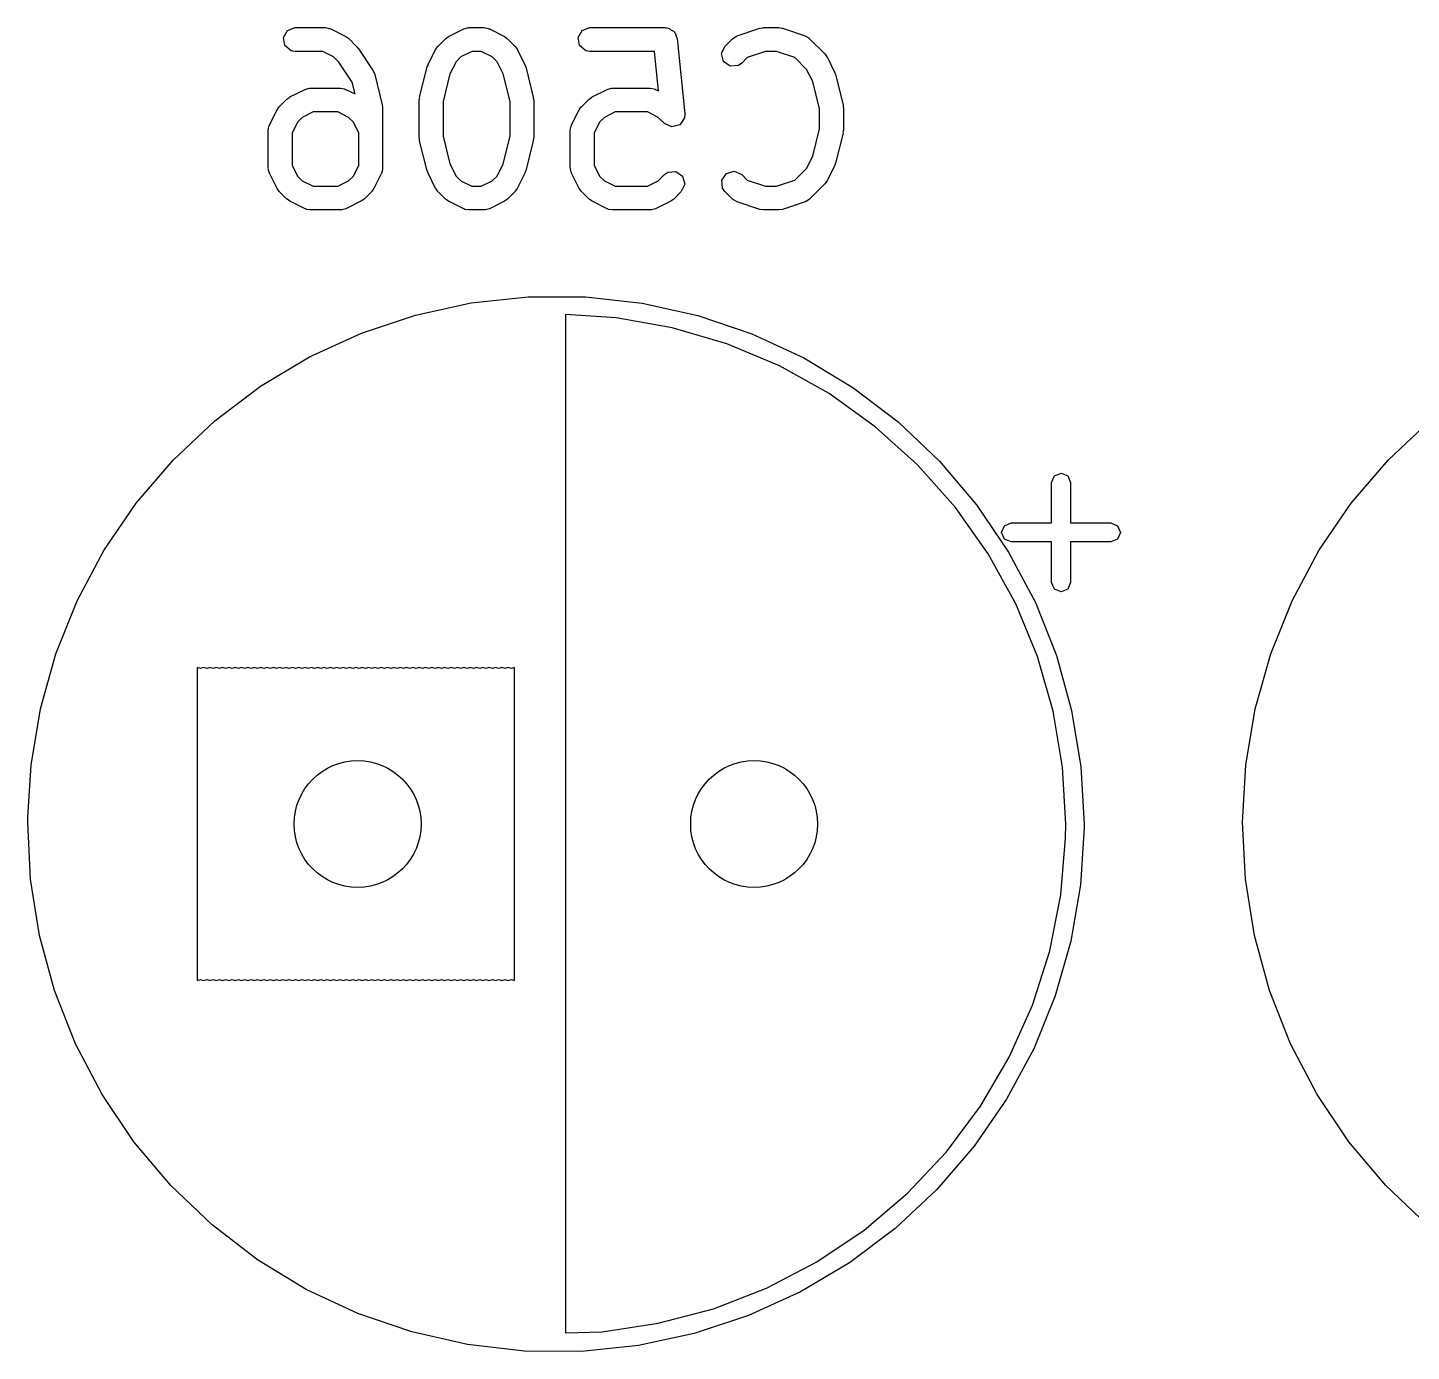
# Model space of a CAD drawing. Extents: x 88 to 206, y -135 to -60.
# Drawn here: x 113.2 to 121.92, y -117.17 to -108.83 of the extents above; entities that cross this region are included whole.
import ezdxf

# ---------------------------------------------------------------- set-up
doc = ezdxf.new("R2010")
doc.units = 0
doc.layers.add('BLACK', color=7, linetype='CONTINUOUS')

msp = doc.modelspace()

# ---------------------------------------------------------------- linework, layer by layer
at = {"layer": 'BLACK', "linetype": 'CONTINUOUS'}
for p, q in [((114.813, -108.887), (114.839, -108.843)), ((114.839, -108.843), (114.887, -108.825)), ((114.887, -108.825), (115.077, -108.825)), ((115.077, -108.825), (115.103, -108.83)), ((115.103, -108.83), (115.107, -108.833)), ((115.107, -108.833), (115.111, -108.833)), ((115.111, -108.833), (115.206, -108.881)), ((115.853, -108.881), (115.949, -108.833)), ((115.949, -108.833), (115.974, -108.826)), ((115.974, -108.826), (115.978, -108.827)), ((115.978, -108.827), (115.982, -108.825)), ((115.982, -108.825), (116.077, -108.825)), ((116.077, -108.825), (116.103, -108.83)), ((116.103, -108.83), (116.107, -108.833)), ((116.107, -108.833), (116.111, -108.833)), ((116.111, -108.833), (116.206, -108.881)), ((116.67, -108.887), (116.696, -108.843)), ((116.696, -108.843), (116.744, -108.825)), ((116.744, -108.825), (117.22, -108.825)), ((117.22, -108.825), (117.224, -108.826)), ((117.224, -108.826), (117.226, -108.826)), ((117.226, -108.826), (117.229, -108.827)), ((117.229, -108.827), (117.246, -108.83)), ((117.246, -108.83), (117.258, -108.84)), ((117.258, -108.84), (117.273, -108.847)), ((117.273, -108.847), (117.277, -108.856)), ((117.277, -108.856), (117.285, -108.863)), ((117.285, -108.863), (117.288, -108.879)), ((117.673, -108.877), (117.816, -108.829)), ((117.816, -108.829), (117.838, -108.826)), ((117.838, -108.826), (117.839, -108.825)), ((117.839, -108.825), (117.935, -108.825)), ((117.935, -108.825), (117.957, -108.829)), ((117.957, -108.829), (117.958, -108.829)), ((117.958, -108.829), (118.101, -108.877)), ((114.822, -108.938), (114.813, -108.887)), ((114.861, -108.971), (114.822, -108.938)), ((115.206, -108.881), (115.224, -108.894)), ((115.224, -108.894), (115.226, -108.895)), ((115.226, -108.895), (115.273, -108.943)), ((115.273, -108.943), (115.28, -108.952)), ((115.28, -108.952), (115.283, -108.954)), ((115.283, -108.954), (115.378, -109.097)), ((115.772, -108.962), (115.786, -108.944)), ((115.786, -108.943), (115.834, -108.895)), ((115.786, -108.944), (115.786, -108.943)), ((115.834, -108.895), (115.852, -108.882)), ((115.852, -108.882), (115.853, -108.881)), ((116.206, -108.881), (116.224, -108.894)), ((116.224, -108.894), (116.226, -108.895)), ((116.226, -108.895), (116.273, -108.943)), ((116.273, -108.943), (116.286, -108.961)), ((116.679, -108.938), (116.67, -108.887)), ((116.718, -108.971), (116.679, -108.938)), ((117.288, -108.879), (117.295, -108.893)), ((117.295, -108.893), (117.343, -109.369)), ((117.574, -108.989), (117.596, -108.943)), ((117.596, -108.943), (117.643, -108.895)), ((117.643, -108.895), (117.665, -108.88)), ((117.665, -108.88), (117.669, -108.88)), ((117.669, -108.88), (117.673, -108.877)), ((118.101, -108.877), (118.124, -108.889)), ((118.124, -108.889), (118.126, -108.893)), ((118.126, -108.893), (118.13, -108.895)), ((118.13, -108.895), (118.226, -108.99)), ((114.887, -108.975), (114.861, -108.971)), ((115.06, -108.975), (114.887, -108.975)), ((115.128, -109.01), (115.06, -108.975)), ((115.162, -109.043), (115.128, -109.01)), ((115.246, -109.169), (115.162, -109.043)), ((115.725, -109.057), (115.772, -108.962)), ((115.901, -109.04), (115.862, -109.117)), ((115.931, -109.01), (115.901, -109.04)), ((116, -108.975), (115.931, -109.01)), ((116.06, -108.975), (116, -108.975)), ((116.128, -109.01), (116.06, -108.975)), ((116.159, -109.04), (116.128, -109.01)), ((116.197, -109.117), (116.159, -109.04)), ((116.286, -108.961), (116.287, -108.962)), ((116.287, -108.962), (116.335, -109.057)), ((116.744, -108.975), (116.718, -108.971)), ((117.152, -108.975), (116.744, -108.975)), ((117.177, -109.224), (117.152, -108.975)), ((117.587, -109.039), (117.574, -108.989)), ((117.629, -109.068), (117.587, -109.039)), ((117.737, -109.014), (117.702, -109.049)), ((117.851, -108.975), (117.737, -109.014)), ((117.922, -108.975), (117.851, -108.975)), ((118.037, -109.014), (117.922, -108.975)), ((118.111, -109.088), (118.037, -109.014)), ((118.226, -108.99), (118.239, -109.009)), ((118.239, -109.009), (118.24, -109.01)), ((118.24, -109.01), (118.287, -109.105)), ((115.378, -109.097), (115.388, -109.12)), ((115.388, -109.12), (115.388, -109.12)), ((115.388, -109.12), (115.436, -109.311)), ((115.671, -109.263), (115.719, -109.073)), ((115.719, -109.073), (115.724, -109.061)), ((115.724, -109.061), (115.725, -109.057)), ((115.862, -109.117), (115.819, -109.291)), ((116.241, -109.291), (116.197, -109.117)), ((116.335, -109.057), (116.339, -109.07)), ((116.339, -109.07), (116.341, -109.073)), ((116.341, -109.073), (116.388, -109.263)), ((117.681, -109.064), (117.629, -109.068)), ((117.702, -109.049), (117.681, -109.064)), ((118.15, -109.165), (118.111, -109.088)), ((118.287, -109.105), (118.291, -109.117)), ((118.291, -109.117), (118.293, -109.12)), ((118.293, -109.12), (118.341, -109.311)), ((114.853, -109.262), (114.949, -109.214)), ((114.949, -109.214), (114.974, -109.207)), ((114.974, -109.207), (114.978, -109.208)), ((114.978, -109.208), (114.982, -109.206)), ((114.982, -109.206), (115.173, -109.206)), ((115.173, -109.206), (115.198, -109.211)), ((115.198, -109.211), (115.202, -109.214)), ((115.202, -109.214), (115.206, -109.214)), ((115.206, -109.214), (115.264, -109.243)), ((115.264, -109.243), (115.246, -109.169)), ((116.758, -109.262), (116.853, -109.214)), ((116.853, -109.214), (116.878, -109.207)), ((116.878, -109.207), (116.883, -109.208)), ((116.883, -109.208), (116.887, -109.206)), ((116.887, -109.206), (117.125, -109.206)), ((117.125, -109.206), (117.151, -109.211)), ((117.151, -109.211), (117.154, -109.214)), ((117.154, -109.214), (117.159, -109.214)), ((117.159, -109.214), (117.177, -109.224)), ((118.193, -109.338), (118.15, -109.165)), ((114.786, -109.324), (114.834, -109.276)), ((114.834, -109.276), (114.852, -109.263)), ((114.852, -109.263), (114.853, -109.262)), ((115.669, -109.281), (115.672, -109.267)), ((115.669, -109.519), (115.669, -109.281)), ((115.672, -109.267), (115.671, -109.263)), ((115.819, -109.291), (115.819, -109.51)), ((116.241, -109.51), (116.241, -109.291)), ((116.388, -109.263), (116.389, -109.278)), ((116.389, -109.278), (116.391, -109.281)), ((116.391, -109.281), (116.391, -109.519)), ((116.691, -109.324), (116.739, -109.276)), ((116.739, -109.276), (116.757, -109.263)), ((116.757, -109.263), (116.758, -109.262)), ((114.725, -109.438), (114.772, -109.343)), ((114.772, -109.343), (114.786, -109.325)), ((114.786, -109.325), (114.786, -109.324)), ((114.931, -109.391), (114.901, -109.421)), ((115, -109.356), (114.931, -109.391)), ((115.155, -109.356), (115, -109.356)), ((115.223, -109.391), (115.155, -109.356)), ((115.254, -109.421), (115.223, -109.391)), ((115.436, -109.311), (115.437, -109.326)), ((115.437, -109.326), (115.438, -109.329)), ((115.438, -109.329), (115.438, -109.71)), ((116.629, -109.438), (116.677, -109.343)), ((116.677, -109.343), (116.69, -109.325)), ((116.69, -109.325), (116.691, -109.324)), ((116.836, -109.391), (116.806, -109.421)), ((116.905, -109.356), (116.836, -109.391)), ((117.107, -109.356), (116.905, -109.356)), ((117.176, -109.391), (117.107, -109.356)), ((117.215, -109.43), (117.176, -109.391)), ((117.343, -109.369), (117.341, -109.395)), ((118.193, -109.463), (118.193, -109.338)), ((118.341, -109.311), (118.342, -109.326)), ((118.342, -109.326), (118.343, -109.329)), ((118.343, -109.329), (118.343, -109.472)), ((114.717, -109.472), (114.721, -109.446)), ((114.717, -109.71), (114.717, -109.472)), ((114.721, -109.446), (114.724, -109.443)), ((114.724, -109.443), (114.725, -109.438)), ((114.901, -109.421), (114.867, -109.49)), ((115.288, -109.49), (115.254, -109.421)), ((116.621, -109.472), (116.626, -109.446)), ((116.621, -109.71), (116.621, -109.472)), ((116.626, -109.446), (116.629, -109.443)), ((116.629, -109.443), (116.629, -109.438)), ((116.806, -109.421), (116.771, -109.49)), ((117.216, -109.43), (117.215, -109.43)), ((117.215, -109.43), (117.215, -109.43)), ((117.239, -109.441), (117.216, -109.43)), ((117.261, -109.451), (117.239, -109.441)), ((117.262, -109.451), (117.261, -109.451)), ((117.287, -109.445), (117.262, -109.451)), ((117.262, -109.451), (117.262, -109.451)), ((117.311, -109.438), (117.287, -109.445)), ((117.312, -109.437), (117.311, -109.438)), ((117.311, -109.438), (117.311, -109.438)), ((117.326, -109.417), (117.312, -109.437)), ((117.34, -109.396), (117.326, -109.417)), ((117.341, -109.395), (117.34, -109.395)), ((117.34, -109.395), (117.34, -109.396)), ((118.15, -109.636), (118.193, -109.463)), ((118.343, -109.472), (118.34, -109.487)), ((114.867, -109.49), (114.867, -109.692)), ((115.288, -109.692), (115.288, -109.49)), ((115.67, -109.523), (115.669, -109.519)), ((115.671, -109.538), (115.67, -109.523)), ((115.719, -109.728), (115.671, -109.538)), ((115.819, -109.51), (115.862, -109.684)), ((116.197, -109.684), (116.241, -109.51)), ((116.388, -109.538), (116.341, -109.728)), ((116.391, -109.519), (116.388, -109.534)), ((116.388, -109.534), (116.388, -109.538)), ((116.771, -109.49), (116.771, -109.692)), ((118.341, -109.49), (118.293, -109.68)), ((118.34, -109.487), (118.341, -109.49)), ((118.111, -109.713), (118.15, -109.636)), ((114.718, -109.714), (114.717, -109.71)), ((114.717, -109.718), (114.718, -109.714)), ((114.725, -109.743), (114.717, -109.718)), ((114.867, -109.692), (114.901, -109.761)), ((115.254, -109.761), (115.288, -109.692)), ((115.431, -109.739), (115.43, -109.743)), ((115.434, -109.736), (115.431, -109.739)), ((115.438, -109.71), (115.434, -109.736)), ((115.721, -109.731), (115.719, -109.728)), ((115.725, -109.743), (115.721, -109.731)), ((115.862, -109.684), (115.901, -109.761)), ((116.159, -109.761), (116.197, -109.684)), ((116.341, -109.728), (116.335, -109.74)), ((116.335, -109.74), (116.335, -109.743)), ((116.623, -109.714), (116.621, -109.71)), ((116.622, -109.718), (116.623, -109.714)), ((116.629, -109.743), (116.622, -109.718)), ((116.771, -109.692), (116.806, -109.761)), ((117.215, -109.752), (117.236, -109.737)), ((117.236, -109.737), (117.287, -109.733)), ((117.287, -109.733), (117.329, -109.762)), ((117.606, -109.744), (117.655, -109.73)), ((117.655, -109.73), (117.702, -109.752)), ((118.037, -109.787), (118.111, -109.713)), ((118.287, -109.696), (118.24, -109.791)), ((118.288, -109.692), (118.287, -109.696)), ((118.293, -109.68), (118.288, -109.692)), ((114.772, -109.839), (114.725, -109.743)), ((114.901, -109.761), (114.931, -109.791)), ((114.931, -109.791), (115, -109.825)), ((115, -109.825), (115.155, -109.825)), ((115.155, -109.825), (115.223, -109.791)), ((115.223, -109.791), (115.254, -109.761)), ((115.43, -109.743), (115.383, -109.839)), ((115.772, -109.839), (115.725, -109.743)), ((115.901, -109.761), (115.931, -109.791)), ((115.931, -109.791), (116, -109.825)), ((116, -109.825), (116.06, -109.825)), ((116.06, -109.825), (116.128, -109.791)), ((116.128, -109.791), (116.159, -109.761)), ((116.335, -109.743), (116.287, -109.839)), ((116.677, -109.839), (116.629, -109.743)), ((116.806, -109.761), (116.836, -109.791)), ((116.836, -109.791), (116.905, -109.825)), ((116.905, -109.825), (117.107, -109.825)), ((117.107, -109.825), (117.176, -109.791)), ((117.176, -109.791), (117.215, -109.752)), ((117.343, -109.812), (117.321, -109.858)), ((117.329, -109.762), (117.343, -109.812)), ((117.576, -109.786), (117.606, -109.744)), ((117.581, -109.837), (117.576, -109.786)), ((117.702, -109.752), (117.737, -109.787)), ((117.737, -109.787), (117.851, -109.825)), ((117.851, -109.825), (117.922, -109.825)), ((117.922, -109.825), (118.037, -109.787)), ((118.226, -109.811), (118.13, -109.906)), ((118.24, -109.791), (118.226, -109.809)), ((118.226, -109.809), (118.226, -109.811)), ((114.773, -109.84), (114.772, -109.839)), ((114.786, -109.858), (114.773, -109.84)), ((114.834, -109.906), (114.786, -109.858)), ((114.835, -109.906), (114.834, -109.906)), ((114.853, -109.92), (114.835, -109.906)), ((115.321, -109.906), (115.303, -109.919)), ((115.369, -109.858), (115.321, -109.906)), ((115.383, -109.839), (115.369, -109.857)), ((115.369, -109.857), (115.369, -109.858)), ((115.773, -109.84), (115.772, -109.839)), ((115.786, -109.858), (115.773, -109.84)), ((115.834, -109.906), (115.786, -109.858)), ((115.835, -109.906), (115.834, -109.906)), ((115.853, -109.92), (115.835, -109.906)), ((116.226, -109.906), (116.207, -109.919)), ((116.273, -109.858), (116.226, -109.906)), ((116.274, -109.857), (116.273, -109.858)), ((116.287, -109.839), (116.274, -109.857)), ((116.678, -109.84), (116.677, -109.839)), ((116.691, -109.858), (116.678, -109.84)), ((116.739, -109.906), (116.691, -109.858)), ((116.74, -109.906), (116.739, -109.906)), ((116.758, -109.92), (116.74, -109.906)), ((117.273, -109.906), (117.255, -109.919)), ((117.321, -109.858), (117.273, -109.906)), ((117.596, -109.858), (117.581, -109.837)), ((117.643, -109.906), (117.596, -109.858)), ((117.647, -109.908), (117.643, -109.906)), ((117.65, -109.912), (117.647, -109.908)), ((117.673, -109.924), (117.65, -109.912)), ((118.13, -109.906), (118.109, -109.921)), ((114.949, -109.967), (114.853, -109.92)), ((114.953, -109.968), (114.949, -109.967)), ((114.957, -109.971), (114.953, -109.968)), ((114.982, -109.975), (114.957, -109.971)), ((115.173, -109.975), (114.982, -109.975)), ((115.177, -109.974), (115.173, -109.975)), ((115.181, -109.975), (115.177, -109.974)), ((115.206, -109.967), (115.181, -109.975)), ((115.301, -109.92), (115.206, -109.967)), ((115.303, -109.919), (115.301, -109.92)), ((115.949, -109.967), (115.853, -109.92)), ((115.953, -109.968), (115.949, -109.967)), ((115.957, -109.971), (115.953, -109.968)), ((115.982, -109.975), (115.957, -109.971)), ((116.077, -109.975), (115.982, -109.975)), ((116.082, -109.974), (116.077, -109.975)), ((116.086, -109.975), (116.082, -109.974)), ((116.111, -109.967), (116.086, -109.975)), ((116.206, -109.92), (116.111, -109.967)), ((116.207, -109.919), (116.206, -109.92)), ((116.853, -109.967), (116.758, -109.92)), ((116.858, -109.968), (116.853, -109.967)), ((116.861, -109.971), (116.858, -109.968)), ((116.887, -109.975), (116.861, -109.971)), ((117.125, -109.975), (116.887, -109.975)), ((117.129, -109.974), (117.125, -109.975)), ((117.134, -109.975), (117.129, -109.974)), ((117.159, -109.967), (117.134, -109.975)), ((117.254, -109.92), (117.159, -109.967)), ((117.255, -109.919), (117.254, -109.92)), ((117.816, -109.972), (117.673, -109.924)), ((117.817, -109.971), (117.816, -109.972)), ((117.839, -109.975), (117.817, -109.971)), ((117.935, -109.975), (117.839, -109.975)), ((117.936, -109.975), (117.935, -109.975)), ((117.958, -109.972), (117.936, -109.975)), ((118.101, -109.924), (117.958, -109.972)), ((118.105, -109.921), (118.101, -109.924)), ((118.109, -109.921), (118.105, -109.921)), ((115.997, -110.561), (116.356, -110.523)), ((116.356, -110.523), (116.716, -110.523)), ((116.716, -110.523), (117.074, -110.563)), ((115.645, -110.638), (115.997, -110.561)), ((117.074, -110.563), (117.425, -110.641)), ((115.304, -110.752), (115.645, -110.638)), ((116.91, -110.656), (116.59, -110.635)), ((116.59, -110.635), (116.59, -117.058)), ((117.264, -110.718), (116.91, -110.656)), ((117.425, -110.641), (117.766, -110.756)), ((114.977, -110.902), (115.304, -110.752)), ((117.608, -110.819), (117.264, -110.718)), ((117.766, -110.756), (118.093, -110.908)), ((117.939, -110.958), (117.608, -110.819)), ((114.668, -111.087), (114.977, -110.902)), ((118.253, -111.133), (117.939, -110.958)), ((118.093, -110.908), (118.402, -111.094)), ((114.38, -111.305), (114.668, -111.087)), ((118.544, -111.342), (118.253, -111.133)), ((118.402, -111.094), (118.688, -111.312)), ((114.118, -111.552), (114.38, -111.305)), ((121.778, -111.552), (122.04, -111.305)), ((118.811, -111.583), (118.544, -111.342)), ((118.688, -111.312), (118.949, -111.56)), ((113.884, -111.825), (114.118, -111.552)), ((118.949, -111.56), (119.182, -111.835)), ((121.544, -111.825), (121.778, -111.552)), ((119.049, -111.851), (118.811, -111.583)), ((119.655, -111.694), (119.673, -111.652)), ((119.673, -111.652), (119.715, -111.634)), ((119.715, -111.634), (119.757, -111.652)), ((119.757, -111.652), (119.775, -111.694)), ((119.655, -111.949), (119.655, -111.694)), ((119.775, -111.694), (119.775, -111.949)), ((113.681, -112.123), (113.884, -111.825)), ((119.182, -111.835), (119.384, -112.133)), ((121.341, -112.123), (121.544, -111.825)), ((119.256, -112.144), (119.049, -111.851)), ((119.34, -112.009), (119.358, -111.967)), ((119.358, -112.051), (119.34, -112.009)), ((119.358, -111.967), (119.4, -111.949)), ((119.4, -111.949), (119.655, -111.949)), ((119.775, -111.949), (120.03, -111.949)), ((120.03, -111.949), (120.072, -111.967)), ((120.072, -111.967), (120.09, -112.009)), ((120.09, -112.009), (120.072, -112.051)), ((119.4, -112.069), (119.358, -112.051)), ((119.655, -112.069), (119.4, -112.069)), ((119.655, -112.324), (119.655, -112.069)), ((120.03, -112.069), (119.775, -112.069)), ((119.775, -112.069), (119.775, -112.324)), ((120.072, -112.051), (120.03, -112.069)), ((113.512, -112.441), (113.681, -112.123)), ((119.429, -112.459), (119.256, -112.144)), ((119.384, -112.133), (119.553, -112.451)), ((121.172, -112.441), (121.341, -112.123)), ((119.673, -112.366), (119.655, -112.324)), ((119.775, -112.324), (119.757, -112.366)), ((113.377, -112.775), (113.512, -112.441)), ((119.715, -112.384), (119.673, -112.366)), ((119.757, -112.366), (119.715, -112.384)), ((121.037, -112.775), (121.172, -112.441)), ((119.566, -112.791), (119.429, -112.459)), ((119.553, -112.451), (119.686, -112.786)), ((113.28, -113.122), (113.377, -112.775)), ((119.665, -113.136), (119.566, -112.791)), ((119.686, -112.786), (119.782, -113.133)), ((120.94, -113.122), (121.037, -112.775)), ((114.289, -112.868), (114.269, -112.86)), ((114.269, -112.86), (114.269, -114.836)), ((114.309, -112.86), (114.289, -112.868)), ((114.329, -112.868), (114.309, -112.86)), ((114.349, -112.86), (114.329, -112.868)), ((114.369, -112.868), (114.349, -112.86)), ((114.389, -112.86), (114.369, -112.868)), ((114.409, -112.868), (114.389, -112.86)), ((114.429, -112.86), (114.409, -112.868)), ((114.449, -112.868), (114.429, -112.86)), ((114.469, -112.86), (114.449, -112.868)), ((114.489, -112.868), (114.469, -112.86)), ((114.509, -112.86), (114.489, -112.868)), ((114.529, -112.868), (114.509, -112.86)), ((114.549, -112.86), (114.529, -112.868)), ((114.569, -112.868), (114.549, -112.86)), ((114.589, -112.86), (114.569, -112.868)), ((114.609, -112.868), (114.589, -112.86)), ((114.629, -112.86), (114.609, -112.868)), ((114.649, -112.868), (114.629, -112.86)), ((114.669, -112.86), (114.649, -112.868)), ((114.689, -112.868), (114.669, -112.86)), ((114.709, -112.86), (114.689, -112.868)), ((114.729, -112.868), (114.709, -112.86)), ((114.749, -112.86), (114.729, -112.868)), ((114.769, -112.868), (114.749, -112.86)), ((114.789, -112.86), (114.769, -112.868)), ((114.809, -112.868), (114.789, -112.86)), ((114.829, -112.86), (114.809, -112.868)), ((114.849, -112.868), (114.829, -112.86)), ((114.869, -112.86), (114.849, -112.868)), ((114.889, -112.868), (114.869, -112.86)), ((114.909, -112.86), (114.889, -112.868)), ((114.929, -112.868), (114.909, -112.86)), ((114.949, -112.86), (114.929, -112.868)), ((114.969, -112.868), (114.949, -112.86)), ((114.989, -112.86), (114.969, -112.868)), ((115.009, -112.868), (114.989, -112.86)), ((115.029, -112.86), (115.009, -112.868)), ((115.049, -112.868), (115.029, -112.86)), ((115.069, -112.86), (115.049, -112.868)), ((115.089, -112.868), (115.069, -112.86)), ((115.109, -112.86), (115.089, -112.868)), ((115.129, -112.868), (115.109, -112.86)), ((115.149, -112.86), (115.129, -112.868)), ((115.169, -112.868), (115.149, -112.86)), ((115.189, -112.86), (115.169, -112.868)), ((115.209, -112.868), (115.189, -112.86)), ((115.229, -112.86), (115.209, -112.868)), ((115.249, -112.868), (115.229, -112.86)), ((115.269, -112.86), (115.249, -112.868)), ((115.289, -112.868), (115.269, -112.86)), ((115.309, -112.86), (115.289, -112.868)), ((115.329, -112.868), (115.309, -112.86)), ((115.349, -112.86), (115.329, -112.868)), ((115.369, -112.868), (115.349, -112.86)), ((115.389, -112.86), (115.369, -112.868)), ((115.409, -112.868), (115.389, -112.86)), ((115.429, -112.86), (115.409, -112.868)), ((115.449, -112.868), (115.429, -112.86)), ((115.469, -112.86), (115.449, -112.868)), ((115.489, -112.868), (115.469, -112.86)), ((115.509, -112.86), (115.489, -112.868)), ((115.529, -112.868), (115.509, -112.86)), ((115.549, -112.86), (115.529, -112.868)), ((115.569, -112.868), (115.549, -112.86)), ((115.589, -112.86), (115.569, -112.868)), ((115.609, -112.868), (115.589, -112.86)), ((115.629, -112.86), (115.609, -112.868)), ((115.649, -112.868), (115.629, -112.86)), ((115.669, -112.86), (115.649, -112.868)), ((115.689, -112.868), (115.669, -112.86)), ((115.709, -112.86), (115.689, -112.868)), ((115.729, -112.868), (115.709, -112.86)), ((115.749, -112.86), (115.729, -112.868)), ((115.769, -112.868), (115.749, -112.86)), ((115.789, -112.86), (115.769, -112.868)), ((115.809, -112.868), (115.789, -112.86)), ((115.829, -112.86), (115.809, -112.868)), ((115.85, -112.868), (115.829, -112.86)), ((115.87, -112.86), (115.85, -112.868)), ((115.89, -112.868), (115.87, -112.86)), ((115.91, -112.86), (115.89, -112.868)), ((115.93, -112.868), (115.91, -112.86)), ((115.95, -112.86), (115.93, -112.868)), ((115.97, -112.868), (115.95, -112.86)), ((115.99, -112.86), (115.97, -112.868)), ((116.01, -112.868), (115.99, -112.86)), ((116.03, -112.86), (116.01, -112.868)), ((116.05, -112.868), (116.03, -112.86)), ((116.07, -112.86), (116.05, -112.868)), ((116.09, -112.868), (116.07, -112.86)), ((116.11, -112.86), (116.09, -112.868)), ((116.13, -112.868), (116.11, -112.86)), ((116.15, -112.86), (116.13, -112.868)), ((116.17, -112.868), (116.15, -112.86)), ((116.19, -112.86), (116.17, -112.868)), ((116.21, -112.868), (116.19, -112.86)), ((116.23, -112.86), (116.21, -112.868)), ((116.25, -112.868), (116.23, -112.86)), ((116.27, -112.86), (116.25, -112.868)), ((116.27, -114.836), (116.27, -112.86)), ((113.221, -113.477), (113.28, -113.122)), ((119.725, -113.49), (119.665, -113.136)), ((119.782, -113.133), (119.84, -113.488)), ((120.881, -113.477), (120.94, -113.122)), ((113.202, -113.803), (113.221, -113.477)), ((119.745, -113.848), (119.725, -113.49)), ((119.84, -113.488), (119.86, -113.848)), ((120.862, -113.803), (120.881, -113.477)), ((113.2, -113.836), (113.202, -113.803)), ((113.218, -114.196), (113.2, -113.836)), ((120.86, -113.836), (120.862, -113.803)), ((120.878, -114.196), (120.86, -113.836)), ((119.744, -113.938), (119.745, -113.848)), ((119.86, -113.871), (119.838, -114.231)), ((119.86, -113.848), (119.86, -113.871)), ((119.714, -114.295), (119.744, -113.938)), ((113.275, -114.552), (113.218, -114.196)), ((119.838, -114.231), (119.777, -114.586)), ((120.935, -114.552), (120.878, -114.196)), ((119.644, -114.648), (119.714, -114.295)), ((113.37, -114.899), (113.275, -114.552)), ((119.777, -114.586), (119.678, -114.932)), ((121.03, -114.899), (120.935, -114.552)), ((119.535, -114.99), (119.644, -114.648)), ((114.269, -114.836), (114.289, -114.828)), ((114.289, -114.828), (114.309, -114.836)), ((114.309, -114.836), (114.329, -114.828)), ((114.329, -114.828), (114.349, -114.836)), ((114.349, -114.836), (114.369, -114.828)), ((114.369, -114.828), (114.389, -114.836)), ((114.389, -114.836), (114.409, -114.828)), ((114.409, -114.828), (114.429, -114.836)), ((114.429, -114.836), (114.449, -114.828)), ((114.449, -114.828), (114.469, -114.836)), ((114.469, -114.836), (114.489, -114.828)), ((114.489, -114.828), (114.509, -114.836)), ((114.509, -114.836), (114.529, -114.828)), ((114.529, -114.828), (114.549, -114.836)), ((114.549, -114.836), (114.569, -114.828)), ((114.569, -114.828), (114.589, -114.836)), ((114.589, -114.836), (114.609, -114.828)), ((114.609, -114.828), (114.629, -114.836)), ((114.629, -114.836), (114.649, -114.828)), ((114.649, -114.828), (114.669, -114.836)), ((114.669, -114.836), (114.689, -114.828)), ((114.689, -114.828), (114.709, -114.836)), ((114.709, -114.836), (114.729, -114.828)), ((114.729, -114.828), (114.749, -114.836)), ((114.749, -114.836), (114.769, -114.828)), ((114.769, -114.828), (114.789, -114.836)), ((114.789, -114.836), (114.809, -114.828)), ((114.809, -114.828), (114.829, -114.836)), ((114.829, -114.836), (114.849, -114.828)), ((114.849, -114.828), (114.869, -114.836)), ((114.869, -114.836), (114.889, -114.828)), ((114.889, -114.828), (114.909, -114.836)), ((114.909, -114.836), (114.929, -114.828)), ((114.929, -114.828), (114.949, -114.836)), ((114.949, -114.836), (114.969, -114.828)), ((114.969, -114.828), (114.989, -114.836)), ((114.989, -114.836), (115.009, -114.828)), ((115.009, -114.828), (115.029, -114.836)), ((115.029, -114.836), (115.049, -114.828)), ((115.049, -114.828), (115.069, -114.836)), ((115.069, -114.836), (115.089, -114.828)), ((115.089, -114.828), (115.109, -114.836)), ((115.109, -114.836), (115.129, -114.828)), ((115.129, -114.828), (115.149, -114.836)), ((115.149, -114.836), (115.169, -114.828)), ((115.169, -114.828), (115.189, -114.836)), ((115.189, -114.836), (115.209, -114.828)), ((115.209, -114.828), (115.229, -114.836)), ((115.229, -114.836), (115.249, -114.828)), ((115.249, -114.828), (115.269, -114.836)), ((115.269, -114.836), (115.289, -114.828)), ((115.289, -114.828), (115.309, -114.836)), ((115.309, -114.836), (115.329, -114.828)), ((115.329, -114.828), (115.349, -114.836)), ((115.349, -114.836), (115.369, -114.828)), ((115.369, -114.828), (115.389, -114.836)), ((115.389, -114.836), (115.409, -114.828)), ((115.409, -114.828), (115.429, -114.836)), ((115.429, -114.836), (115.449, -114.828)), ((115.449, -114.828), (115.469, -114.836)), ((115.469, -114.836), (115.489, -114.828)), ((115.489, -114.828), (115.509, -114.836)), ((115.509, -114.836), (115.529, -114.828)), ((115.529, -114.828), (115.549, -114.836)), ((115.549, -114.836), (115.569, -114.828)), ((115.569, -114.828), (115.589, -114.836)), ((115.589, -114.836), (115.609, -114.828)), ((115.609, -114.828), (115.629, -114.836)), ((115.629, -114.836), (115.649, -114.828)), ((115.649, -114.828), (115.669, -114.836)), ((115.669, -114.836), (115.689, -114.828)), ((115.689, -114.828), (115.709, -114.836)), ((115.709, -114.836), (115.729, -114.828)), ((115.729, -114.828), (115.749, -114.836)), ((115.749, -114.836), (115.769, -114.828)), ((115.769, -114.828), (115.789, -114.836)), ((115.789, -114.836), (115.809, -114.828)), ((115.809, -114.828), (115.829, -114.836)), ((115.829, -114.836), (115.85, -114.828)), ((115.85, -114.828), (115.87, -114.836)), ((115.87, -114.836), (115.89, -114.828)), ((115.89, -114.828), (115.91, -114.836)), ((115.91, -114.836), (115.93, -114.828)), ((115.93, -114.828), (115.95, -114.836)), ((115.95, -114.836), (115.97, -114.828)), ((115.97, -114.828), (115.99, -114.836)), ((115.99, -114.836), (116.01, -114.828)), ((116.01, -114.828), (116.03, -114.836)), ((116.03, -114.836), (116.05, -114.828)), ((116.05, -114.828), (116.07, -114.836)), ((116.07, -114.836), (116.09, -114.828)), ((116.09, -114.828), (116.11, -114.836)), ((116.11, -114.836), (116.13, -114.828)), ((116.13, -114.828), (116.15, -114.836)), ((116.15, -114.836), (116.17, -114.828)), ((116.17, -114.828), (116.19, -114.836)), ((116.19, -114.836), (116.21, -114.828)), ((116.21, -114.828), (116.23, -114.836)), ((116.23, -114.836), (116.25, -114.828)), ((116.25, -114.828), (116.27, -114.836)), ((113.502, -115.234), (113.37, -114.899)), ((119.678, -114.932), (119.543, -115.266)), ((121.162, -115.234), (121.03, -114.899)), ((119.389, -115.318), (119.535, -114.99)), ((113.669, -115.553), (113.502, -115.234)), ((121.329, -115.553), (121.162, -115.234)), ((119.208, -115.627), (119.389, -115.318)), ((119.543, -115.266), (119.372, -115.583)), ((113.87, -115.852), (113.669, -115.553)), ((119.372, -115.583), (119.168, -115.88)), ((121.53, -115.852), (121.329, -115.553)), ((118.993, -115.915), (119.208, -115.627)), ((114.102, -116.128), (113.87, -115.852)), ((118.747, -116.176), (118.993, -115.915)), ((119.168, -115.88), (118.933, -116.153)), ((121.762, -116.128), (121.53, -115.852)), ((114.363, -116.376), (114.102, -116.128)), ((118.474, -116.409), (118.747, -116.176)), ((118.933, -116.153), (118.67, -116.399)), ((122.023, -116.376), (121.762, -116.128)), ((114.648, -116.596), (114.363, -116.376)), ((118.176, -116.61), (118.474, -116.409)), ((118.67, -116.399), (118.382, -116.615)), ((114.956, -116.783), (114.648, -116.596)), ((117.858, -116.776), (118.176, -116.61)), ((118.382, -116.615), (118.073, -116.799)), ((115.282, -116.936), (114.956, -116.783)), ((117.523, -116.906), (117.858, -116.776)), ((118.073, -116.799), (117.745, -116.948)), ((115.623, -117.052), (115.282, -116.936)), ((117.176, -116.997), (117.523, -116.906)), ((117.745, -116.948), (117.403, -117.062)), ((115.974, -117.131), (115.623, -117.052)), ((116.59, -117.058), (116.821, -117.05)), ((116.821, -117.05), (117.176, -116.997)), ((117.403, -117.062), (117.051, -117.137)), ((116.332, -117.172), (115.974, -117.131)), ((117.051, -117.137), (116.692, -117.174)), ((116.692, -117.174), (116.332, -117.172))]:
    msp.add_line(p, q, dxfattribs=at)
at = {"layer": 'BLACK'}
for centre in [(115.28, -113.848), (117.78, -113.848)]:
    msp.add_circle(centre, 0.4, dxfattribs=at)

doc.saveas('drawing.dxf')
